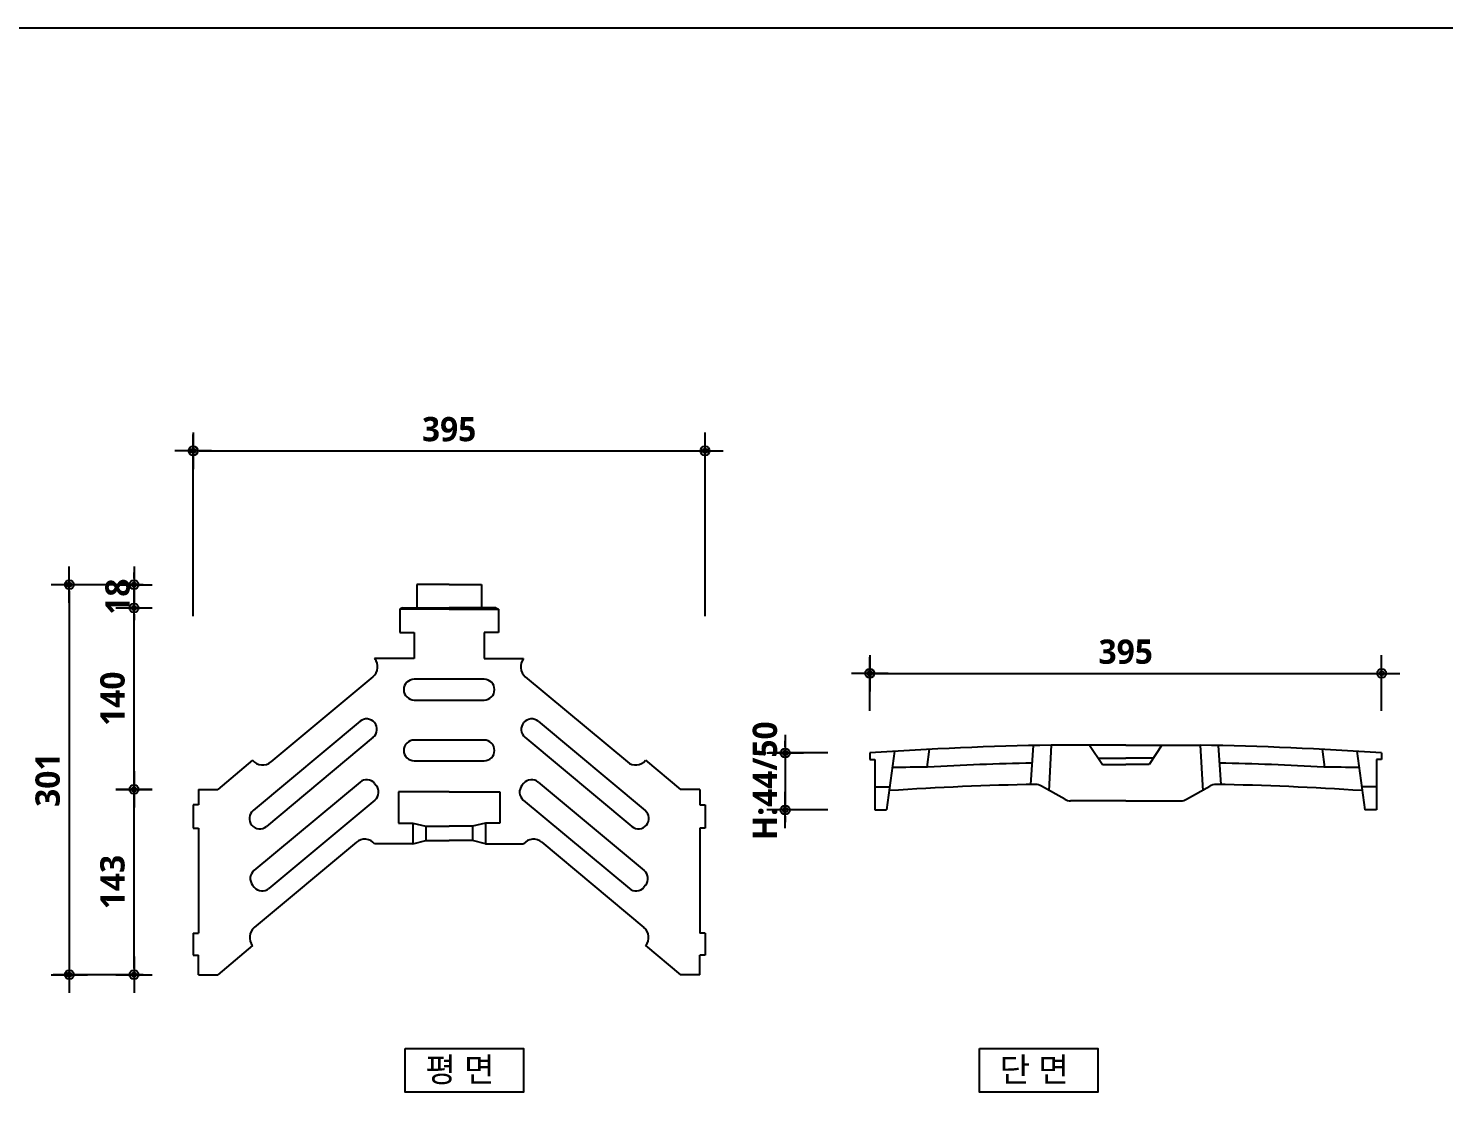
# Model space of a CAD drawing. Header units: millimetres. Extents: x 200 to 163856, y 0 to 163394.
# Drawn here: x 10378 to 12126, y 4400 to 5740 of the extents above; entities that cross this region are included whole.
import ezdxf

# ---------------------------------------------------------------- set-up
doc = ezdxf.new("R2010")
doc.units = ezdxf.units.MM
doc.header["$LTSCALE"] = 10
doc.layers.get('DEFPOINTS').update_dxf_attribs({"color": 181})
for name, color, linetype in [('A-ANNO-TEXT1', 7, 'Continuous'), ('A-ELEV-FIXT', 4, 'Continuous'), ('A-ST-AXIS-DIM', 7, 'Continuous'), ('DIM', 4, 'Continuous'), ('SYM', 4, 'Continuous')]:
    doc.layers.add(name, color=color, linetype=linetype)
doc.styles.add('2020음성 1차', font='')
doc.styles.get('2020음성 1차').set_extended_font_data('NanumGothic', bold=True)
doc.dimstyles.new('NDIM10', dxfattribs={"dimscale": 10, "dimtxt": 3, "dimasz": 0.75, "dimexe": 2, "dimexo": 2, "dimgap": 1, "dimtad": 1, "dimdec": 1, "dimdsep": 46, "dimtxsty": '2020음성 1차', "dimblk": 'Z_DOT', "dimcen": 3, "dimdle": 3, "dimclrd": 256, "dimclre": 256, "dimclrt": 3, "dimadec": 0, "dimazin": 0, "dimtfac": 1, "dimtdec": 1, "dimtix": 1, "dimtmove": 2, "dimatfit": 3, "dimfxl": 1, "dimtolj": 1, "dimtzin": 0, "dimlwd": -1, "dimlwe": -1, "dimarcsym": 0})

# ---------------------------------------------------------------- blocks, each defined once
blk = doc.blocks.new('Z_DOT')
at = {"layer": 'DIM', "color": 0}
for p, q in [((0, -3), (0, 3)), ((-3, 0), (3, 0))]:
    blk.add_line(p, q, dxfattribs=at)
for radius in [0.75, 0.375]:
    blk.add_circle((0, 0), radius, dxfattribs=at)
blk = doc.blocks.new('*D9486')
at = {"layer": 'A-ST-AXIS-DIM'}
for p, q in [((11312.6, 4852.7), (11312.6, 4860.2)), ((11365.1, 4845.2), (11292.6, 4845.2)), ((11312.6, 4845.2), (11312.6, 4774.8)), ((11365.1, 4774.8), (11292.6, 4774.8)), ((11312.6, 4767.3), (11312.6, 4759.8))]:
    blk.add_line(p, q, dxfattribs=at)
at = {"layer": 'DEFPOINTS', "color": 0}
for p in [(11385.1, 4845.2), (11312.6, 4774.8), (11385.1, 4774.8)]:
    blk.add_point(p, dxfattribs=at)
at = {"layer": 'A-ST-AXIS-DIM', "linetype": 'ByBlock', "xscale": 7.5, "yscale": 7.5, "zscale": 7.5}
for p, rotation in [((11312.6, 4845.2), 270), ((11312.6, 4774.8), 90)]:
    blk.add_blockref('Z_DOT', p, dxfattribs=dict(at, rotation=rotation))
at = {"layer": 'A-ST-AXIS-DIM', "color": 3, "insert": (11287.8, 4810.9), "char_height": 30, "attachment_point": 5, "rotation": 90, "style": '2020음성 1차'}
blk.add_mtext('\\A1;H:44/50', dxfattribs=at)
blk = doc.blocks.new('*D9487')
at = {"layer": 'A-ST-AXIS-DIM'}
for p, q in [((11417.1, 4897.2), (11417.1, 4963.5)), ((12049.1, 4897.2), (12049.1, 4963.5)), ((11424.6, 4943.5), (12041.6, 4943.5))]:
    blk.add_line(p, q, dxfattribs=at)
at = {"layer": 'DEFPOINTS', "color": 0}
for p in [(12049.1, 4943.5), (11417.1, 4877.2), (12049.1, 4877.2)]:
    blk.add_point(p, dxfattribs=at)
at = {"layer": 'A-ST-AXIS-DIM', "linetype": 'ByBlock', "xscale": 7.5, "yscale": 7.5, "zscale": 7.5, "rotation": 180}
blk.add_blockref('Z_DOT', (11417.1, 4943.5), dxfattribs=at)
at = {"layer": 'A-ST-AXIS-DIM', "linetype": 'ByBlock', "xscale": 7.5, "yscale": 7.5, "zscale": 7.5}
blk.add_blockref('Z_DOT', (12049.1, 4943.5), dxfattribs=at)
at = {"layer": 'A-ST-AXIS-DIM', "color": 3, "insert": (11733.1, 4970.1), "char_height": 30, "attachment_point": 5, "style": '2020음성 1차'}
blk.add_mtext('\\A1;395', dxfattribs=at)
blk = doc.blocks.new('*D9489')
at = {"layer": 'A-ST-AXIS-DIM'}
for p, q in [((10520.1, 4800.2), (10488.6, 4800.2)), ((10508.6, 4578.9), (10508.6, 4792.7)), ((10520.1, 4571.4), (10488.6, 4571.4))]:
    blk.add_line(p, q, dxfattribs=at)
at = {"layer": 'DEFPOINTS', "color": 0}
for p in [(10508.6, 4800.2), (10540.1, 4800.2), (10540.1, 4571.4)]:
    blk.add_point(p, dxfattribs=at)
at = {"layer": 'A-ST-AXIS-DIM', "linetype": 'ByBlock', "xscale": 7.5, "yscale": 7.5, "zscale": 7.5}
for p, rotation in [((10508.6, 4800.2), 90), ((10508.6, 4571.4), 270)]:
    blk.add_blockref('Z_DOT', p, dxfattribs=dict(at, rotation=rotation))
at = {"layer": 'A-ST-AXIS-DIM', "color": 3, "insert": (10482.1, 4685.8), "char_height": 30, "attachment_point": 5, "rotation": 90, "style": '2020음성 1차'}
blk.add_mtext('\\A1;143', dxfattribs=at)
blk = doc.blocks.new('*D9490')
at = {"layer": 'A-ST-AXIS-DIM'}
for p, q in [((10520.1, 5024.2), (10488.6, 5024.2)), ((10508.6, 4807.7), (10508.6, 5016.7)), ((10520.1, 4800.2), (10488.6, 4800.2))]:
    blk.add_line(p, q, dxfattribs=at)
at = {"layer": 'DEFPOINTS', "color": 0}
for p in [(10508.6, 5024.2), (10540.1, 5024.2), (10540.1, 4800.2)]:
    blk.add_point(p, dxfattribs=at)
at = {"layer": 'A-ST-AXIS-DIM', "linetype": 'ByBlock', "xscale": 7.5, "yscale": 7.5, "zscale": 7.5}
for p, rotation in [((10508.6, 5024.2), 90), ((10508.6, 4800.2), 270)]:
    blk.add_blockref('Z_DOT', p, dxfattribs=dict(at, rotation=rotation))
at = {"layer": 'A-ST-AXIS-DIM', "color": 3, "insert": (10482.2, 4912.2), "char_height": 30, "attachment_point": 5, "rotation": 90, "style": '2020음성 1차'}
blk.add_mtext('\\A1;140', dxfattribs=at)
blk = doc.blocks.new('*D9491')
at = {"layer": 'A-ST-AXIS-DIM'}
for p, q in [((10520.1, 5053), (10488.6, 5053)), ((10508.6, 5060.5), (10508.6, 5068)), ((10508.6, 5024.2), (10508.6, 5053)), ((10520.1, 5024.2), (10488.6, 5024.2)), ((10508.6, 5016.7), (10508.6, 5009.2))]:
    blk.add_line(p, q, dxfattribs=at)
at = {"layer": 'DEFPOINTS', "color": 0}
for p in [(10508.6, 5053), (10540.1, 5053), (10540.1, 5024.2)]:
    blk.add_point(p, dxfattribs=at)
at = {"layer": 'A-ST-AXIS-DIM', "linetype": 'ByBlock', "xscale": 7.5, "yscale": 7.5, "zscale": 7.5}
for p, rotation in [((10508.6, 5053), 270), ((10508.6, 5024.2), 90)]:
    blk.add_blockref('Z_DOT', p, dxfattribs=dict(at, rotation=rotation))
at = {"layer": 'A-ST-AXIS-DIM', "color": 3, "insert": (10488.4, 5038.2), "char_height": 30, "attachment_point": 5, "rotation": 90, "style": '2020음성 1차'}
blk.add_mtext('\\A1;18', dxfattribs=at)
blk = doc.blocks.new('*D9492')
at = {"layer": 'A-ST-AXIS-DIM'}
for p, q in [((10520.1, 5053), (10408.6, 5053)), ((10428.6, 5045.5), (10428.6, 4578.9)), ((10520.1, 4571.4), (10408.6, 4571.4))]:
    blk.add_line(p, q, dxfattribs=at)
at = {"layer": 'DEFPOINTS', "color": 0}
for p in [(10540.1, 5053), (10428.6, 4571.4), (10540.1, 4571.4)]:
    blk.add_point(p, dxfattribs=at)
at = {"layer": 'A-ST-AXIS-DIM', "linetype": 'ByBlock', "xscale": 7.5, "yscale": 7.5, "zscale": 7.5}
for p, rotation in [((10428.6, 5053), 90), ((10428.6, 4571.4), 270)]:
    blk.add_blockref('Z_DOT', p, dxfattribs=dict(at, rotation=rotation))
at = {"layer": 'A-ST-AXIS-DIM', "color": 3, "insert": (10402.1, 4812.2), "char_height": 30, "attachment_point": 5, "rotation": 90, "style": '2020음성 1차'}
blk.add_mtext('\\A1;301', dxfattribs=at)
blk = doc.blocks.new('*D9493')
at = {"layer": 'A-ST-AXIS-DIM'}
for p, q in [((10581.7, 5014), (10581.7, 5238.3)), ((11213.7, 5014), (11213.7, 5238.3)), ((10589.2, 5218.3), (11206.2, 5218.3))]:
    blk.add_line(p, q, dxfattribs=at)
at = {"layer": 'DEFPOINTS', "color": 0}
for p in [(11213.7, 5218.3), (10581.7, 4994), (11213.7, 4994)]:
    blk.add_point(p, dxfattribs=at)
at = {"layer": 'A-ST-AXIS-DIM', "linetype": 'ByBlock', "xscale": 7.5, "yscale": 7.5, "zscale": 7.5, "rotation": 180}
blk.add_blockref('Z_DOT', (10581.7, 5218.3), dxfattribs=at)
at = {"layer": 'A-ST-AXIS-DIM', "linetype": 'ByBlock', "xscale": 7.5, "yscale": 7.5, "zscale": 7.5}
blk.add_blockref('Z_DOT', (11213.7, 5218.3), dxfattribs=at)
at = {"layer": 'A-ST-AXIS-DIM', "color": 3, "insert": (10897.7, 5244.9), "char_height": 30, "attachment_point": 5, "style": '2020음성 1차'}
blk.add_mtext('\\A1;395', dxfattribs=at)

msp = doc.modelspace()

# ---------------------------------------------------------------- linework, layer by layer
at = {"layer": 'A-ELEV-FIXT'}
for p, q in [((10857.68683, 5053.0309), (10857.68683, 5024.2309)), ((10897.68683, 5053.0309), (10857.68683, 5053.0309)), ((10897.68683, 5053.0309), (10937.68683, 5053.0309)), ((10937.68683, 5053.0309), (10937.68683, 5024.2309)), ((10840.08683, 5024.2309), (10836.88683, 5022.6309)), ((10836.88683, 5022.6309), (10836.88683, 4993.8309)), ((10897.68683, 5022.6309), (10836.88683, 5022.6309)), ((10840.08683, 5024.2309), (10897.68683, 5024.2309)), ((10955.28683, 5024.2309), (10897.68683, 5024.2309)), ((10897.68683, 5022.6309), (10958.48683, 5022.6309)), ((10955.28683, 5024.2309), (10958.48683, 5022.6309)), ((10958.48683, 5022.6309), (10958.48683, 4993.8309)), ((10836.88683, 4993.8309), (10854.48683, 4993.8309)), ((10854.48683, 4993.8309), (10854.48683, 4961.8309)), ((10958.48683, 4993.8309), (10940.88683, 4993.8309)), ((10940.88683, 4993.8309), (10940.88683, 4961.8309)), ((10854.48683, 4961.8309), (10805.68683, 4961.8309)), ((10940.88683, 4961.8309), (10989.68683, 4961.8309)), ((10803.65655, 4939.29475), (10677.61423, 4834.08587)), ((10991.71711, 4939.29475), (11117.75943, 4834.08587)), ((10787.65791, 4884.25762), (10655.67702, 4774.09175)), ((11007.71575, 4884.25762), (11139.69664, 4774.09175)), ((10804.0626, 4864.60448), (10672.08171, 4754.43861)), ((10991.31106, 4864.60448), (11123.29195, 4754.43861)), ((11417.05914, 4845.18059), (11417.05914, 4837.18059)), ((11447.72625, 4847.22841), (11437.85914, 4774.78059)), ((11490.45039, 4849.6927), (11487.59914, 4827.83311)), ((11618.67753, 4854.37866), (11615.46189, 4806.36791)), ((11641.05914, 4854.78059), (11637.97219, 4798.26093)), ((11733.05914, 4854.78059), (11641.05914, 4854.78059)), ((11688.25914, 4854.78059), (11704.25914, 4830.78059)), ((11733.05914, 4854.78059), (11825.05914, 4854.78059)), ((11777.85914, 4854.78059), (11761.85914, 4830.78059)), ((11825.05914, 4854.78059), (11828.14609, 4798.26093)), ((11847.44075, 4854.37866), (11850.65639, 4806.36791)), ((11975.66789, 4849.6927), (11978.51914, 4827.83311)), ((12018.39203, 4847.22841), (12028.25914, 4774.78059)), ((12049.05914, 4845.18059), (12049.05914, 4837.18059)), ((10655.07808, 4836.11616), (10612.08683, 4800.2309)), ((11140.29557, 4836.11616), (11183.28683, 4800.2309)), ((11417.05914, 4837.18059), (11423.45914, 4837.18059)), ((11423.45914, 4837.18059), (11423.45914, 4774.78059)), ((11699.45914, 4838.78059), (11733.05914, 4838.78059)), ((11704.25914, 4830.78059), (11733.05914, 4830.78059)), ((11766.65914, 4838.78059), (11733.05914, 4838.78059)), ((11761.85914, 4830.78059), (11733.05914, 4830.78059)), ((12049.05914, 4837.18059), (12042.65914, 4837.18059)), ((12042.65914, 4837.18059), (12042.65914, 4774.78059)), ((10787.65791, 4809.22841), (10656.70231, 4699.91836)), ((10805.68683, 4807.60418), (10807.73742, 4805.14754)), ((10989.68683, 4807.60418), (10987.63624, 4805.14754)), ((11007.71575, 4809.22841), (11138.67135, 4699.91836)), ((10588.08683, 4800.2309), (10588.08683, 4781.0309)), ((10588.08683, 4800.2309), (10612.08683, 4800.2309)), ((10835.28683, 4797.0309), (10835.28683, 4758.6309)), ((10897.68683, 4797.0309), (10835.28683, 4797.0309)), ((10897.68683, 4797.0309), (10960.08683, 4797.0309)), ((10960.08683, 4797.0309), (10960.08683, 4758.6309)), ((11207.28683, 4800.2309), (11183.28683, 4800.2309)), ((11207.28683, 4800.2309), (11207.28683, 4781.0309)), ((11423.45914, 4803.58059), (11442.03305, 4803.58059)), ((11657.82477, 4788.14931), (11629.02084, 4804.26302)), ((11808.29351, 4788.14931), (11837.09744, 4804.26302)), ((12042.65914, 4803.58059), (12024.08523, 4803.58059)), ((10588.08683, 4781.0309), (10581.68683, 4781.0309)), ((10581.68683, 4781.0309), (10581.68683, 4752.2309)), ((10806.11319, 4787.11862), (10675.15759, 4677.80857)), ((10989.26047, 4787.11862), (11120.21607, 4677.80857)), ((11207.28683, 4781.0309), (11213.68683, 4781.0309)), ((11213.68683, 4781.0309), (11213.68683, 4752.2309)), ((11423.45914, 4774.78059), (11437.85914, 4774.78059)), ((11733.05914, 4785.98059), (11664.9533, 4785.98059)), ((11733.05914, 4785.98059), (11801.16498, 4785.98059)), ((12042.65914, 4774.78059), (12028.25914, 4774.78059)), ((10835.28683, 4758.6309), (10852.88683, 4758.6309)), ((10852.88683, 4758.6309), (10868.88683, 4754.6309)), ((10852.88683, 4758.6309), (10852.88683, 4733.0309)), ((10868.88683, 4754.6309), (10897.68683, 4754.6309)), ((10868.88683, 4754.6309), (10868.88683, 4737.0309)), ((10926.48683, 4754.6309), (10897.68683, 4754.6309)), ((10942.48683, 4758.6309), (10926.48683, 4754.6309)), ((10926.48683, 4754.6309), (10926.48683, 4737.0309)), ((10960.08683, 4758.6309), (10942.48683, 4758.6309)), ((10942.48683, 4758.6309), (10942.48683, 4733.0309)), ((10581.68683, 4752.2309), (10588.08683, 4752.2309)), ((10588.08683, 4752.2309), (10588.08683, 4622.6309)), ((10852.88683, 4733.0309), (10868.88683, 4737.0309)), ((10868.88683, 4737.0309), (10897.68683, 4737.0309)), ((10926.48683, 4737.0309), (10897.68683, 4737.0309)), ((10942.48683, 4733.0309), (10926.48683, 4737.0309)), ((11207.28683, 4752.2309), (11207.28683, 4622.6309)), ((11213.68683, 4752.2309), (11207.28683, 4752.2309)), ((10783.15068, 4735.06118), (10657.10837, 4629.85231)), ((10852.88683, 4733.0309), (10805.68683, 4733.0309)), ((10942.48683, 4733.0309), (10989.68683, 4733.0309)), ((11012.22298, 4735.06118), (11138.26529, 4629.85231)), ((10655.07808, 4681.88944), (10657.12867, 4679.4328)), ((11140.29557, 4681.88944), (11138.24499, 4679.4328)), ((10581.68683, 4622.6309), (10581.68683, 4595.4309)), ((10581.68683, 4622.6309), (10588.08683, 4622.6309)), ((11213.68683, 4622.6309), (11207.28683, 4622.6309)), ((11213.68683, 4622.6309), (11213.68683, 4595.4309)), ((10655.07808, 4607.31616), (10612.08683, 4571.4309)), ((11140.29557, 4607.31616), (11183.28683, 4571.4309)), ((10581.68683, 4595.4309), (10588.08683, 4595.4309)), ((10588.08683, 4571.4309), (10588.08683, 4595.4309)), ((11207.28683, 4571.4309), (11207.28683, 4595.4309)), ((11213.68683, 4595.4309), (11207.28683, 4595.4309)), ((10588.08683, 4571.4309), (10612.08683, 4571.4309)), ((11207.28683, 4571.4309), (11183.28683, 4571.4309))]:
    msp.add_line(p, q, dxfattribs=at)
for points in [[(10940.88683, 4936.16728), (10854.48683, 4936.16728, 1), (10854.48683, 4910.56728), (10940.88683, 4910.56728, 1)], [(10940.88683, 4861.13806), (10854.48683, 4861.13806, 1), (10854.48683, 4835.53806), (10940.88683, 4835.53806, 1)]]:
    msp.add_lwpolyline(points, format="xyb", close=True, dxfattribs=at)
for centre, radius, start, end in [((10793.40361, 4951.57796), 16, 309.85211518, 39.85211518), ((11001.97004, 4951.57796), 16, 140.14788482, 230.14788482), ((10795.86026, 4874.43105), 12.8, 39.85211518, 129.85211518), ((10795.86026, 4874.43105), 12.8, 309.85211518, 39.85211518), ((10999.5134, 4874.43105), 12.8, 140.14788482, 230.14788482), ((10999.5134, 4874.43105), 12.8, 50.14788482, 140.14788482), ((11702.71724, 797.95825), 4057.29087, 90.87074973, 94.03731362), ((11763.40104, 797.95825), 4057.29087, 85.96268638, 89.12925027), ((10667.3613, 4846.36909), 16, 219.85211518, 309.85211518), ((11128.01236, 4846.36909), 16, 230.14788482, 320.14788482), ((12240.13495, -38031.13114), 42865.57041, 91.004968562, 91.06178222), ((11702.71724, 781.02752), 4052.49087, 91.20290672, 93.03037938), ((11763.40104, 781.02752), 4052.49087, 86.96962062, 88.79709328), ((11225.98333, -38031.13114), 42865.57041, 88.93821778, 88.995031438), ((10795.86026, 4799.40183), 12.8, 39.85211518, 129.85211518), ((10999.5134, 4799.40183), 12.8, 50.14788482, 140.14788482), ((11702.71724, 797.95825), 4009.29087, 91.15882732, 93.73707487), ((11621.89232, 4793.63174), 12.8, 56.15722334, 91.15882732), ((11844.22596, 4793.63174), 12.8, 88.84117268, 123.84277666), ((11763.40104, 797.95825), 4009.29087, 86.26292513, 88.84117268), ((10797.91084, 4796.94519), 12.8, 309.85211518, 39.85211518), ((10997.46282, 4796.94519), 12.8, 140.14788482, 230.14788482), ((10663.87936, 4764.26518), 12.8, 129.85211518, 219.85211518), ((11131.4943, 4764.26518), 12.8, 320.14788482, 50.14788482), ((11664.9533, 4798.78059), 12.8, 236.15722334, 270), ((11801.16498, 4798.78059), 12.8, 270, 303.84277666), ((10663.87936, 4764.26518), 12.8, 219.85211518, 309.85211518), ((11131.4943, 4764.26518), 12.8, 230.14788482, 320.14788482), ((10793.40361, 4722.77796), 16, 39.85211518, 129.85211518), ((11001.97004, 4722.77796), 16, 50.14788482, 140.14788482), ((10664.90466, 4690.09179), 12.8, 129.85211518, 219.85211518), ((11130.469, 4690.09179), 12.8, 320.14788482, 50.14788482), ((10666.95524, 4687.63514), 12.8, 219.85211518, 309.85211518), ((11128.41842, 4687.63514), 12.8, 230.14788482, 320.14788482), ((10667.3613, 4617.56909), 16, 129.85211518, 219.85211518), ((11128.01236, 4617.56909), 16, 320.14788482, 50.14788482)]:
    msp.add_arc(centre, radius, start, end, dxfattribs=at)
at = {"layer": 'DEFPOINTS'}
msp.add_lwpolyline([(8600, 200), (15694.9654, 200), (15694.9654, 5740), (8600, 5740)], close=True, dxfattribs=at)
at = {"layer": 'SYM'}
for points in [[(10843.35054, 4480.16163), (10989.48067, 4480.16163), (10989.48067, 4426.28154), (10843.35054, 4426.28154), (10843.35054, 4480.16163)], [(11552.35054, 4480.16163), (11698.48067, 4480.16163), (11698.48067, 4426.28154), (11552.35054, 4426.28154), (11552.35054, 4480.16163)]]:
    msp.add_lwpolyline(points, dxfattribs=at)

# ---------------------------------------------------------------- texts
at = {"layer": 'A-ANNO-TEXT1', "style": '2020음성 1차'}
for s, p in [('평 면', (10868.37026, 4439.1296)), ('단 면', (11577.37026, 4439.1296))]:
    msp.add_text(s, height=30, dxfattribs=at).set_placement(p)

# ---------------------------------------------------------------- dimensions: what is measured, and where the dimension line sits
at = {"layer": 'A-ST-AXIS-DIM'}
for base, p1, p2, override, picture, middle in [((11213.68683, 5218.3282), (10581.68683, 4994.00121), (11213.68683, 4994.00121), {"dimtxsty": '2020음성 1차'}, '*D9493', (10897.68683, 5244.8836)), ((12049.05914, 4943.50427), (11417.05914, 4877.18059), (12049.05914, 4877.18059), {"dimlfac": 0.5, "dimtxsty": '2020음성 1차'}, '*D9487', (11733.05914, 4970.05967))]:
    dim = msp.add_linear_dim(base=base, p1=p1, p2=p2, text='395', dimstyle='NDIM10', override=override, dxfattribs=at)
    dim.commit()
    dim.dimension.update_dxf_attribs({"geometry": picture, "text_midpoint": middle})
for base, p1, p2, text, picture, middle in [((10428.64776, 4571.4309), (10540.08683, 5053.0309), (10540.08683, 4571.4309), '301', '*D9492', (10402.09236, 4812.2309)), ((10508.64776, 5024.2309), (10540.08683, 4800.2309), (10540.08683, 5024.2309), '140', '*D9490', (10482.1989, 4912.2309)), ((10508.64776, 4800.2309), (10540.08683, 4571.4309), (10540.08683, 4800.2309), '143', '*D9489', (10482.09236, 4685.8309))]:
    dim = msp.add_linear_dim(base=base, p1=p1, p2=p2, angle=90, text=text, dimstyle='NDIM10', override={"dimtxsty": '2020음성 1차'}, dxfattribs=at)
    dim.commit()
    dim.dimension.update_dxf_attribs({"geometry": picture, "text_midpoint": middle})
for base, p1, p2, text, picture, middle in [((10508.64776, 5053.0309), (10540.08683, 5024.2309), (10540.08683, 5053.0309), '18', '*D9491', (10488.41779, 5038.23446)), ((11312.58101, 4774.78059), (11385.05914, 4845.18059), (11385.05914, 4774.78059), 'H:44/50', '*D9486', (11287.81626, 4810.86448))]:
    dim = msp.add_linear_dim(base=base, p1=p1, p2=p2, angle=90, text=text, dimstyle='NDIM10', override={"dimtxsty": '2020음성 1차'}, dxfattribs=at)
    dim.commit()
    dim.dimension.update_dxf_attribs({"geometry": picture, "text_midpoint": middle, "dimtype": 160})

doc.saveas('drawing.dxf')
